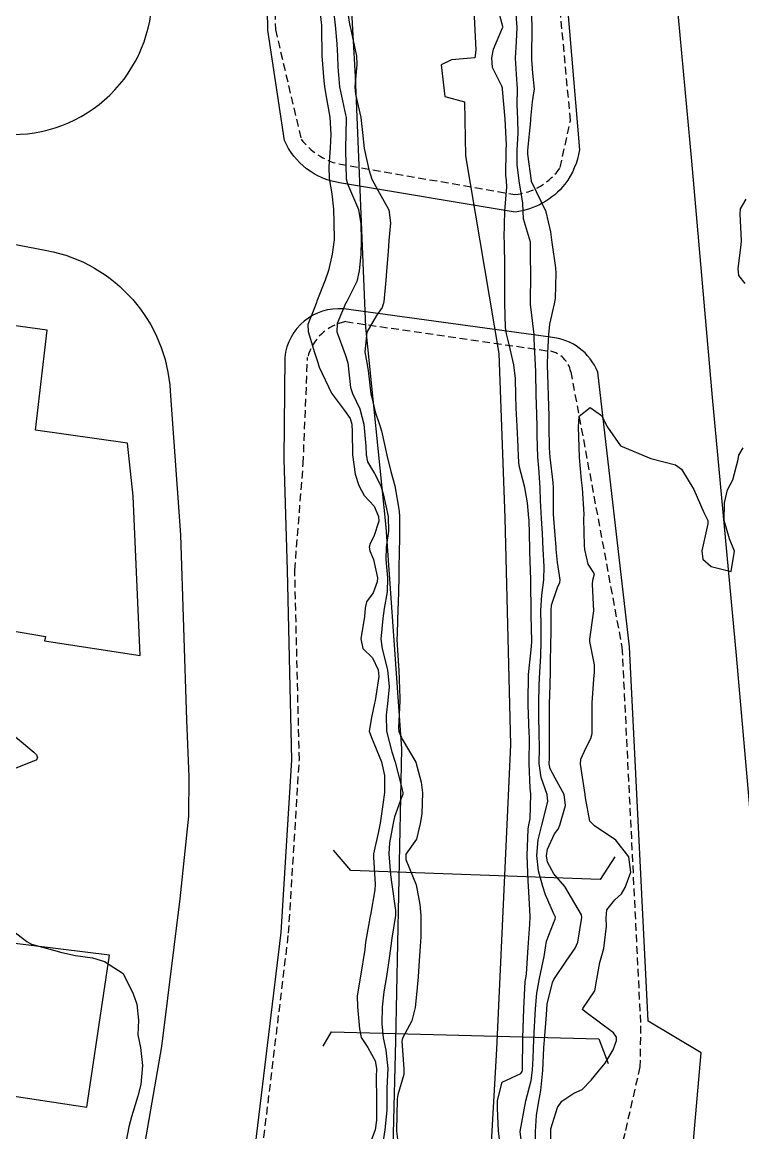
# Model space of a CAD drawing. Header units: metres. Extents: x 292545 to 299085, y 7450245 to 7463078.
# Drawn here: x 297126.2 to 297173.2, y 7453187.6 to 7453260 of the extents above; entities that cross this region are included whole.
import ezdxf

# ---------------------------------------------------------------- set-up
doc = ezdxf.new("R2010")
doc.units = ezdxf.units.M
doc.linetypes.add('DASHED', pattern=[0.75, 0.5, -0.25])
for name, color, linetype in [('Canteiro', 45, 'DASHED'), ('Curvas de Nivel 1m', 11, 'Continuous'), ('Edificações', 30, 'Continuous'), ('Hidrografia', 140, 'Continuous'), ('Pontes e viadutos', 190, 'Continuous'), ('Vias Primárias', 230, 'Continuous')]:
    doc.layers.add(name, color=color, linetype=linetype)

msp = doc.modelspace()

# ---------------------------------------------------------------- linework, layer by layer
at = {"layer": 'Canteiro'}
for points in [[(297142.517, 7453272.72), (297142.729, 7453259.564), (297144.407, 7453252.423, 0.170048), (297146.859, 7453250.799), (297158.339, 7453248.811, 0.22385), (297161.29, 7453250.565), (297161.962, 7453253.64), (297160.425, 7453270.225)], [(297126.881, 7453126.372), (297133.155, 7453142.756), (297138.856, 7453157.71), (297140.232, 7453170.12), (297141.982, 7453187.314), (297143.589, 7453200.627), (297144.29, 7453211.927), (297143.994, 7453224.313), (297144.542, 7453231.244), (297144.824, 7453238.171, -0.29055), (297147.312, 7453240.515), (297160.63, 7453238.591, -0.306613), (297161.982, 7453237.246), (297165.318, 7453219.268), (297166.532, 7453194.587), (297166.487, 7453191.907), (297165.5, 7453187.572), (297163.853, 7453180.595), (297162.119, 7453171.361), (297160.136, 7453163.209), (297158.375, 7453155.092), (297156.333, 7453146.461), (297154.189, 7453135.91), (297151.657, 7453126.676)]]:
    msp.add_lwpolyline(points, format="xyb", dxfattribs=at)
at = {"layer": 'Curvas de Nivel 1m', "flags": 128}
for points, elevation in [([(297147.326, 7453261.599), (297147.545, 7453260.045), (297147.589, 7453259.83), (297147.604, 7453259.768), (297148.012, 7453257.825), (297148.039, 7453257.293), (297147.909, 7453255.826), (297147.96, 7453255.352), (297148.308, 7453253.822), (297148.412, 7453252.862), (297148.507, 7453251.819), (297148.815, 7453250.43), (297149.011, 7453249.814), (297149.412, 7453249.088), (297150.114, 7453247.803), (297150.234, 7453246.952), (297150.131, 7453245.802), (297150.076, 7453245.093), (297149.968, 7453243.804), (297149.92, 7453243.229), (297149.788, 7453241.805), (297149.685, 7453241.441), (297149.314, 7453240.917), (297148.689, 7453239.819), (297148.549, 7453238.556), (297148.696, 7453237.819), (297148.78, 7453237.329), (297148.958, 7453235.814), (297149.006, 7453235.569), (297149.241, 7453234.641), (297149.512, 7453233.807), (297149.638, 7453233.395), (297149.988, 7453231.802), (297150.258, 7453230.734), (297150.511, 7453229.797), (297150.796, 7453228.165), (297150.821, 7453227.793), (297150.813, 7453226.118), (297150.793, 7453225.793), (297150.767, 7453224.143), (297150.771, 7453223.793), (297150.726, 7453222.156), (297150.705, 7453221.794), (297150.657, 7453220.205), (297150.653, 7453219.794), (297150.762, 7453218.076), (297150.784, 7453217.793), (297150.841, 7453215.966), (297150.837, 7453215.792), (297150.759, 7453214.029), (297150.779, 7453213.792), (297150.985, 7453213.282), (297151.88, 7453211.781), (297152.238, 7453210.489), (297152.325, 7453209.776), (297152.281, 7453208.424), (297152.161, 7453207.778), (297151.921, 7453206.767), (297151.23, 7453205.787), (297151.239, 7453205.437), (297151.915, 7453203.78), (297152.149, 7453202.489), (297152.205, 7453201.776), (297152.211, 7453200.397), (297152.171, 7453199.777), (297152.082, 7453198.506), (297152.028, 7453197.778), (297151.925, 7453196.64), (297151.829, 7453195.779), (297151.629, 7453194.917), (297151.015, 7453193.787), (297150.962, 7453193.577), (297151.111, 7453191.786), (297151.106, 7453191.407), (297150.707, 7453190.085), (297150.675, 7453189.819), (297150.674, 7453189.79), (297150.674, 7453189.762), (297150.618, 7453187.791), (297150.618, 7453187.726), (297150.677, 7453187.195)], 681), ([(297159.703, 7453186.648), (297159.683, 7453187.685), (297159.744, 7453188.735), (297159.898, 7453189.682), (297160.029, 7453190.364), (297160.158, 7453191.679), (297160.229, 7453193.16), (297160.263, 7453193.677), (297160.392, 7453195.298), (297160.417, 7453195.675), (297160.452, 7453196), (297160.799, 7453197.404), (297160.87, 7453197.601), (297160.92, 7453197.669), (297161.676, 7453198.8), (297162.261, 7453199.656), (297162.435, 7453200.048), (297162.704, 7453201.651), (297162.68, 7453201.817), (297161.593, 7453203.663), (297160.881, 7453204.505), (297160.47, 7453205.257), (297160.408, 7453205.677), (297160.464, 7453206.112), (297160.914, 7453207.105), (297161.169, 7453207.417), (297161.269, 7453207.667), (297161.636, 7453208.963), (297161.552, 7453209.664), (297160.954, 7453210.737), (297160.634, 7453211.35), (297160.583, 7453211.676), (297160.587, 7453212.056), (297160.6, 7453213.674), (297160.6, 7453214.07), (297160.601, 7453215.674), (297160.608, 7453216.085), (297160.652, 7453217.674), (297160.664, 7453218.056), (297160.691, 7453219.674), (297160.695, 7453220.045), (297160.697, 7453221.674), (297160.735, 7453222.027), (297161.106, 7453223.186), (297161.268, 7453223.511), (297161.29, 7453223.668), (297161.124, 7453224.801), (297161.039, 7453225.671), (297161.03, 7453225.775), (297160.874, 7453227.673), (297160.862, 7453227.968), (297160.857, 7453229.673), (297160.835, 7453230.025), (297160.633, 7453231.676), (297160.597, 7453232.291), (297160.579, 7453233.677), (297160.567, 7453234.35), (297160.532, 7453235.677), (297160.515, 7453236.422), (297160.469, 7453237.678), (297160.481, 7453238.482), (297160.556, 7453239.677), (297160.626, 7453240.361), (297160.931, 7453241.674), (297160.987, 7453242.015), (297161.022, 7453243.673), (297161.006, 7453244.015), (297160.772, 7453245.676), (297160.673, 7453246.384), (297160.388, 7453247.68), (297159.423, 7453249.665), (297159.417, 7453249.69), (297159.193, 7453251.446), (297159.19, 7453251.694), (297159.379, 7453253.608), (297159.379, 7453253.691), (297159.38, 7453253.776), (297159.48, 7453254.854), (297159.604, 7453255.576), (297159.616, 7453255.689), (297159.503, 7453256.714), (297159.441, 7453257.62), (297159.437, 7453257.691), (297159.44, 7453257.764), (297159.459, 7453259.691), (297159.459, 7453259.776), (297159.407, 7453261.692)], 683), ([(297145.558, 7453261.373), (297145.707, 7453260.02), (297145.723, 7453259.857), (297145.734, 7453259.663), (297145.76, 7453257.856), (297145.876, 7453256.233), (297145.927, 7453255.853), (297146.023, 7453255.314), (297146.274, 7453253.848), (297146.338, 7453252.733), (297146.301, 7453251.847), (297146.206, 7453250.624), (297146.238, 7453249.848), (297146.404, 7453248.849), (297146.506, 7453247.843), (297146.543, 7453247.001), (297146.555, 7453245.842), (297146.437, 7453244.917), (297146.191, 7453243.847), (297145.975, 7453243.223), (297145.435, 7453241.859), (297145.409, 7453241.772), (297145.319, 7453241.518), (297144.853, 7453240.319), (297144.854, 7453239.864), (297145.283, 7453238.501), (297145.492, 7453237.858), (297145.59, 7453237.536), (297146.377, 7453235.849), (297147.242, 7453234.725), (297147.598, 7453234.196), (297147.701, 7453233.833), (297147.737, 7453233.321), (297147.76, 7453231.832), (297147.922, 7453230.561), (297148.163, 7453229.825), (297148.523, 7453229.166), (297149.17, 7453228.47), (297149.451, 7453227.807), (297149.46, 7453227.505), (297149.143, 7453226.494), (297148.9, 7453226.05), (297148.833, 7453225.815), (297148.891, 7453225.574), (297149.125, 7453225.004), (297149.376, 7453223.807), (297149.369, 7453223.547), (297149.098, 7453222.825), (297148.673, 7453222.232), (297148.572, 7453221.818), (297148.534, 7453221.275), (297148.308, 7453219.821), (297148.435, 7453219.197), (297149.051, 7453218.585), (297149.435, 7453217.806), (297149.472, 7453217.37), (297149.221, 7453215.808), (297149.189, 7453215.63), (297149.002, 7453214.706), (297148.847, 7453213.812), (297148.987, 7453213.387), (297149.634, 7453211.803), (297149.845, 7453210.91), (297149.847, 7453209.801), (297149.722, 7453209.015), (297149.55, 7453207.804), (297149.458, 7453207.262), (297149.133, 7453205.808), (297149.114, 7453205.585), (297149.224, 7453203.806), (297149.217, 7453203.459), (297148.922, 7453201.809), (297148.911, 7453201.75), (297148.846, 7453201.36), (297148.607, 7453200.033), (297148.585, 7453199.814), (297148.566, 7453199.559), (297148.271, 7453197.825), (297148.066, 7453196.544), (297148.07, 7453195.827), (297148.202, 7453194.382), (297148.33, 7453193.824), (297148.746, 7453193.172), (297149.234, 7453192.308), (297149.312, 7453191.811), (297149.303, 7453191.233), (297149.309, 7453189.811), (297149.312, 7453188.434), (297149.222, 7453187.812), (297148.668, 7453186.3)], 683), ([(297146.524, 7453260.816), (297146.633, 7453259.844), (297146.735, 7453258.632), (297146.772, 7453257.841), (297146.796, 7453257.13), (297146.909, 7453255.839), (297147.303, 7453253.995), (297147.336, 7453253.832), (297147.342, 7453253.712), (297147.306, 7453251.832), (297147.305, 7453251.695), (297147.345, 7453249.831), (297147.418, 7453249.51), (297148.147, 7453247.822), (297148.3, 7453246.904), (297148.328, 7453245.82), (297148.296, 7453244.888), (297148.189, 7453243.822), (297148.029, 7453243.137), (297147.375, 7453241.839), (297147.322, 7453241.741), (297146.751, 7453240.403), (297146.732, 7453239.846), (297147.281, 7453238.382), (297147.442, 7453237.837), (297147.632, 7453236.21), (297147.753, 7453235.832), (297148.241, 7453234.823), (297148.497, 7453233.821), (297148.631, 7453232.4), (297148.651, 7453231.818), (297148.743, 7453231.362), (297149.191, 7453230.608), (297149.603, 7453229.806), (297149.78, 7453229.201), (297150.083, 7453227.801), (297150.108, 7453226.84), (297149.95, 7453225.802), (297149.933, 7453224.993), (297150.046, 7453223.801), (297150.017, 7453222.883), (297149.829, 7453221.803), (297149.737, 7453221.143), (297149.603, 7453219.805), (297149.688, 7453219.172), (297150.046, 7453217.8), (297150.134, 7453216.691), (297150.054, 7453215.8), (297149.952, 7453214.852), (297149.964, 7453213.8), (297150.322, 7453212.448), (297150.536, 7453211.794), (297150.947, 7453210.171), (297151.038, 7453209.789), (297151.035, 7453209.696), (297150.94, 7453209.482), (297150.496, 7453208.225), (297150.402, 7453207.795), (297150.176, 7453206.525), (297150.112, 7453205.798), (297150.232, 7453204.444), (297150.326, 7453203.795), (297150.549, 7453202.1), (297150.553, 7453201.793), (297150.326, 7453200.299), (297150.253, 7453199.796), (297150.162, 7453199.145), (297149.972, 7453197.802), (297149.797, 7453196.795), (297149.68, 7453195.806), (297149.669, 7453194.713), (297149.757, 7453193.805), (297149.934, 7453192.991), (297150.048, 7453191.8), (297150.001, 7453190.513), (297149.993, 7453189.801), (297149.989, 7453189.094), (297149.866, 7453187.802), (297149.701, 7453186.832)], 682), ([(297157.347, 7453187.039), (297157.277, 7453187.714), (297157.199, 7453189.214), (297157.199, 7453189.715), (297157.512, 7453190.921), (297158.729, 7453191.467), (297158.821, 7453191.609), (297158.838, 7453191.698), (297158.839, 7453191.804), (297158.864, 7453193.698), (297158.863, 7453193.807), (297158.932, 7453195.698), (297159.013, 7453197.483), (297159.044, 7453197.696), (297159.092, 7453197.982), (297159.195, 7453199.694), (297159.32, 7453201.218), (297159.345, 7453201.693), (297159.32, 7453202.155), (297159.231, 7453203.695), (297159.21, 7453204.028), (297159.143, 7453205.696), (297159.197, 7453207.417), (297159.245, 7453207.695), (297159.327, 7453208.094), (297159.371, 7453209.694), (297159.339, 7453210.086), (297159.275, 7453211.695), (297159.281, 7453213.395), (297159.278, 7453213.687), (297159.206, 7453215.493), (297159.204, 7453215.688), (297159.229, 7453217.499), (297159.243, 7453217.688), (297159.421, 7453219.324), (297159.433, 7453219.686), (297159.397, 7453221.369), (297159.391, 7453221.687), (297159.376, 7453223.42), (297159.378, 7453223.687), (297159.313, 7453225.506), (297159.303, 7453225.688), (297159.262, 7453227.579), (297159.257, 7453227.689), (297159.168, 7453228.708), (297158.982, 7453229.693), (297158.62, 7453231.122), (297158.566, 7453231.7), (297158.555, 7453232.358), (297158.477, 7453233.701), (297158.414, 7453234.872), (297158.403, 7453235.703), (297158.37, 7453236.81), (297158.268, 7453237.705), (297157.97, 7453239.032), (297157.793, 7453239.713), (297157.736, 7453240.142), (297157.686, 7453241.715), (297157.69, 7453243.373), (297157.686, 7453243.715), (297157.69, 7453244.049), (297157.656, 7453245.716), (297157.645, 7453245.985), (297157.681, 7453247.716), (297157.812, 7453249.319), (297157.784, 7453249.715), (297157.753, 7453250.042), (297157.779, 7453251.715), (297157.785, 7453252.054), (297157.704, 7453253.716), (297157.533, 7453255.678), (297157.533, 7453255.719), (297157.529, 7453255.755), (297157.494, 7453255.867), (297156.884, 7453257.096), (297156.83, 7453257.72), (297156.945, 7453258.296), (297157.542, 7453259.669), (297157.552, 7453259.701), (297157.543, 7453259.768), (297157.142, 7453261.299)], 681), ([(297158.916, 7453185.696), (297158.683, 7453187.7), (297159.046, 7453189.695), (297159.396, 7453191.017), (297159.496, 7453191.689), (297159.53, 7453192.477), (297159.573, 7453193.688), (297159.62, 7453194.545), (297159.673, 7453195.686), (297159.759, 7453196.715), (297159.941, 7453197.683), (297160.255, 7453199.116), (297160.325, 7453199.677), (297160.395, 7453200.111), (297160.847, 7453201.276), (297160.973, 7453201.546), (297160.977, 7453201.669), (297160.856, 7453201.936), (297160.328, 7453203.138), (297160.159, 7453203.681), (297159.883, 7453204.685), (297159.774, 7453205.687), (297159.866, 7453206.728), (297160.091, 7453207.682), (297160.48, 7453209.218), (297160.437, 7453209.678), (297160.046, 7453210.776), (297159.929, 7453211.686), (297159.935, 7453212.724), (297159.931, 7453213.681), (297159.908, 7453214.777), (297159.901, 7453215.681), (297159.919, 7453216.792), (297159.959, 7453217.681), (297160.033, 7453218.701), (297160.061, 7453219.68), (297160.052, 7453220.702), (297160.039, 7453221.68), (297160.095, 7453222.683), (297160.226, 7453223.679), (297160.254, 7453224.546), (297160.186, 7453225.679), (297160.132, 7453226.692), (297160.072, 7453227.681), (297160.01, 7453228.842), (297159.981, 7453229.682), (297159.895, 7453230.984), (297159.841, 7453231.684), (297159.791, 7453233.118), (297159.782, 7453233.685), (297159.746, 7453235.187), (297159.733, 7453235.685), (297159.696, 7453237.258), (297159.681, 7453237.686), (297159.604, 7453239.381), (297159.585, 7453239.687), (297159.352, 7453241.66), (297159.349, 7453241.69), (297159.371, 7453243.672), (297159.371, 7453243.69), (297159.363, 7453244.687), (297159.355, 7453245.672), (297159.351, 7453245.69), (297158.909, 7453247.218), (297158.875, 7453247.698), (297158.854, 7453248.245), (297158.62, 7453249.702), (297158.491, 7453250.761), (297158.496, 7453251.704), (297158.555, 7453252.805), (297158.541, 7453253.704), (297158.497, 7453254.685), (297158.503, 7453255.705), (297158.447, 7453256.651), (297158.376, 7453257.701), (297158.45, 7453258.78), (297158.479, 7453259.701), (297158.408, 7453260.848)], 682), ([(297173.338, 7453243.013), (297172.932, 7453243.534), (297172.898, 7453243.986), (297173.093, 7453245.533), (297173.1, 7453245.808), (297173.025, 7453247.534), (297173.051, 7453247.88), (297173.407, 7453248.494)], 684), ([(297160.629, 7453185.695), (297160.674, 7453187.67), (297160.685, 7453187.871), (297161.115, 7453189.25), (297161.404, 7453189.663), (297162.182, 7453190.184), (297162.715, 7453190.426), (297163.319, 7453191.049), (297163.79, 7453191.639), (297164.224, 7453192.149), (297164.747, 7453193.027), (297164.969, 7453193.627), (297164.965, 7453193.836), (297164.758, 7453194.128), (297162.889, 7453195.531), (297162.773, 7453195.622), (297162.749, 7453195.65), (297162.751, 7453195.673), (297162.774, 7453195.707), (297163.558, 7453196.875), (297163.684, 7453197.637), (297163.886, 7453198.706), (297164.127, 7453199.63), (297164.302, 7453201.092), (297164.291, 7453201.628), (297164.336, 7453202.142), (297164.861, 7453202.8), (297165.286, 7453203.197), (297165.533, 7453203.613), (297165.893, 7453204.6), (297165.77, 7453205.611), (297164.909, 7453206.693), (297163.522, 7453207.641), (297163.222, 7453207.942), (297162.941, 7453209.46), (297162.915, 7453209.65), (297162.914, 7453209.68), (297162.606, 7453211.654), (297162.635, 7453211.986), (297162.979, 7453212.74), (297163.298, 7453213.335), (297163.373, 7453213.644), (297163.37, 7453214.017), (297163.37, 7453215.645), (297163.485, 7453217.194), (297163.536, 7453217.643), (297163.537, 7453218.132), (297163.228, 7453219.648), (297163.226, 7453219.809), (297163.475, 7453221.644), (297163.391, 7453223.364), (297163.423, 7453223.645), (297163.537, 7453224.064), (297163.123, 7453224.697), (297162.899, 7453225.652), (297162.876, 7453225.913), (297162.842, 7453227.653), (297162.844, 7453227.967), (297162.747, 7453229.654), (297162.676, 7453230.167), (297162.548, 7453231.657), (297162.537, 7453232.333), (297162.482, 7453233.658), (297162.536, 7453234.361), (297163.246, 7453234.917), (297163.991, 7453234.389), (297164.375, 7453233.633), (297165.215, 7453232.412), (297167.203, 7453231.6), (297168.805, 7453231.182), (297169.196, 7453230.904), (297170.012, 7453229.562), (297170.646, 7453228.069), (297170.909, 7453227.552), (297170.922, 7453227.325), (297170.514, 7453225.559), (297170.586, 7453225.017), (297171.123, 7453224.551), (297172.436, 7453224.221), (297172.657, 7453225.535), (297172.337, 7453226.342), (297171.989, 7453227.542), (297172.005, 7453228.707), (297172.208, 7453229.54), (297172.536, 7453230.19), (297172.888, 7453231.533), (297172.93, 7453231.81), (297173.214, 7453232.283)], 684), ([(297124.993, 7453214.1), (297126.977, 7453212.445), (297127.15, 7453212.252), (297127.215, 7453212.076), (297127.135, 7453211.913), (297126.969, 7453211.848), (297125.711, 7453211.344)], 684), ([(297124.842, 7453201.388), (297126.519, 7453200.083), (297126.821, 7453199.917), (297128.272, 7453199.513), (297128.816, 7453199.366), (297129.691, 7453199.164), (297130.813, 7453199.011), (297131.583, 7453198.79), (297132.803, 7453198.01), (297133.458, 7453196.668), (297133.696, 7453195.996), (297133.812, 7453194.95), (297133.772, 7453193.995), (297133.927, 7453193.175), (297134.065, 7453191.99), (297133.952, 7453190.754), (297133.768, 7453189.994), (297133.351, 7453188.661), (297133.173, 7453188.003), (297132.837, 7453186.18)], 684)]:
    msp.add_lwpolyline(points, dxfattribs=dict(at, elevation=elevation))
at = {"layer": 'Edificações'}
for points in [[(297118.966, 7453221.471), (297127.735, 7453219.982), (297127.668, 7453219.701), (297133.92, 7453218.738), (297133.465, 7453229.129), (297133.079, 7453232.598), (297127.101, 7453233.444), (297127.859, 7453239.953), (297123.09, 7453240.607)], [(297111.637, 7453192.122), (297130.433, 7453189.271), (297131.905, 7453199.203), (297125.388, 7453199.993)]]:
    msp.add_lwpolyline(points, dxfattribs=at)
at = {"layer": 'Hidrografia'}
for points in [[(297155.232, 7453269.664), (297155.801, 7453258.223), (297155.73, 7453257.726), (297154.203, 7453257.584), (297153.528, 7453257.265), (297153.776, 7453255.207), (297155.055, 7453254.853), (297155.126, 7453251.34), (297157.298, 7453238.435), (297157.681, 7453227.727), (297158.061, 7453212.922), (297157.142, 7453193.061), (297156.471, 7453181.254), (297156.471, 7453174.771), (297155.562, 7453169.151), (297155.272, 7453165.402), (297154.652, 7453160.573), (297153.196, 7453152.314), (297151.539, 7453149.597), (297151.358, 7453145.992), (297149.085, 7453143.164), (297149.428, 7453141.181), (297145.658, 7453131.829), (297142.572, 7453125.524)], [(297134.923, 7453123.589), (297138.165, 7453130.791), (297141.052, 7453134.454), (297143.741, 7453143.63), (297146.038, 7453147.949), (297147.865, 7453156.273), (297149.05, 7453161.286), (297149.152, 7453166.077), (297149.962, 7453169.823), (297150.099, 7453175.181), (297150.268, 7453181.524), (297150.587, 7453193.618), (297150.966, 7453212.645), (297149.94, 7453227.109), (297148.615, 7453240.156), (297147.949, 7453256.511), (297147.345, 7453267.315)]]:
    msp.add_lwpolyline(points, dxfattribs=at)
at = {"layer": 'Pontes e viadutos'}
for points in [[(297164.847, 7453205.602), (297163.892, 7453204.137), (297147.64, 7453204.716), (297146.514, 7453206.045)], [(297145.832, 7453193.256), (297146.38, 7453194.2), (297163.813, 7453193.733), (297164.427, 7453192.131)]]:
    msp.add_lwpolyline(points, dxfattribs=at)
at = {"layer": 'Vias Primárias'}
for points in [[(297124.232, 7453252.823, 0.433731), (297134.663, 7453261.052), (297135.073, 7453264.554), (297134.405, 7453282.512), (297133.961, 7453301.592), (297133.479, 7453318.967), (297133.109, 7453336.23), (297132.627, 7453353.239), (297132.368, 7453359.977, 0.296046), (297125.275, 7453370.036)], [(297160.976, 7453270.273), (297162.555, 7453251.72, -0.119786), (297161.603, 7453249.483, -0.195846), (297158.363, 7453247.662), (297146.915, 7453249.573, -0.257589), (297143.318, 7453252.336), (297142.229, 7453259.526), (297142.017, 7453272.705)], [(297168.549, 7453265.09), (297169.844, 7453250.984), (297171.2, 7453235.559), (297172.766, 7453218.751), (297174.032, 7453204.371, 0.164029), (297176.892, 7453197.844), (297178.011, 7453196.17), (297183.039, 7453191.569), (297193.338, 7453184.254), (297206.085, 7453174.611), (297215.997, 7453167.315), (297218.466, 7453165.812, 0.384994), (297224.156, 7453166.894), (297228.798, 7453174.661), (297234.31, 7453184.092, 0.101517), (297236.84, 7453191.562), (297239.43, 7453204.118), (297241.75, 7453214.724), (297242.896, 7453219.893, -0.175619), (297249.422, 7453230.164, -1.393509)], [(297079.33, 7453253.701), (297111.594, 7453248.286), (297127.839, 7453245.163, -0.343947), (297135.872, 7453235.974), (297136.55, 7453226.616), (297136.939, 7453214.528), (297137.077, 7453210.818), (297137.054, 7453208.254), (297136.5, 7453202.871), (297135.305, 7453193.244), (297133.756, 7453184.344), (297133.224, 7453176.9), (297132.427, 7453167.489), (297130.965, 7453158.129), (297129.968, 7453155.35), (297125.453, 7453143.934), (297122.486, 7453135.809), (297119.211, 7453127.483)], [(297152.133, 7453126.519), (297154.675, 7453135.794), (297156.82, 7453146.347), (297158.833, 7453153.969), (297162.165, 7453162.842), (297165.135, 7453171.098), (297168.269, 7453180.927), (297169.919, 7453186.376), (297170.48, 7453192.829), (297167.019, 7453194.88), (297165.817, 7453219.309), (297163.737, 7453237.215, 0.28795), (297160.669, 7453239.494), (297147.191, 7453241.346, 0.411682), (297143.341, 7453238.167), (297143.28, 7453231.547), (297143.495, 7453224.3), (297143.789, 7453211.937), (297143.091, 7453200.673), (297141.485, 7453187.369), (297139.735, 7453170.173), (297138.366, 7453157.829), (297132.688, 7453142.934), (297126.414, 7453126.55)]]:
    msp.add_lwpolyline(points, format="xyb", dxfattribs=at)

doc.saveas('drawing.dxf')
